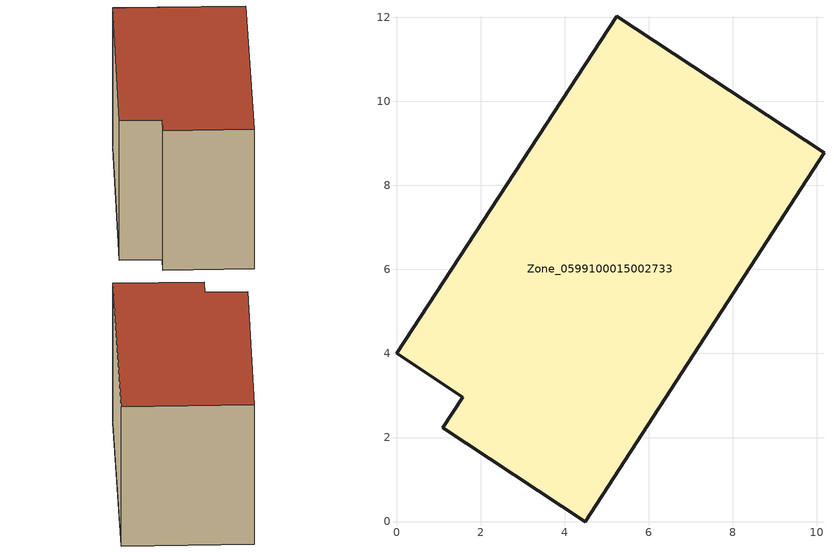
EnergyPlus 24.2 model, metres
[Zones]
Zone_0599100015002733
 floor ground (C_G): 5.25,12.02 10.17,8.78 4.49,0 1.1,2.23 1.58,2.96 0,4 z0.84
 wall outside (C_F): 10.17,8.78 5.25,12.02 0,4 1.58,2.96 1.1,2.23 4.49,0 10.17,8.78 z0.84:8.07
 roof outside (C_R): 4.49,0 10.17,8.78 5.25,12.02 0,4 1.58,2.96 1.1,2.23 z8.07
[BUILDING]
Pand.0599100015002733: North Axis=0; Terrain=City; Loads Convergence Tolerance Value=0.04; Temperature Convergence Tolerance Value=0.4; Solar Distribution=FullExterior; Maximum Number of Warmup Days=25; Minimum Number of Warmup Days=1
[Site:Location]
Rotterdam.The.Hague.AP_ZH_NLD Design_Conditions: Latitude=51.96; Longitude=4.45; Time Zone=1; Elevation=-4.5
[SITE:GROUNDTEMPERATURE:BUILDINGSURFACE]
18, 18, 18, 18, 18, 18, 18, 18, 18, 18, 18, 18
[MATERIAL] Thermal Absorptance=0.9; Solar Absorptance=0.7; Visible Absorptance=0.7
Name | Roughness | Thickness | Conductivity | Density | Specific Heat
G.TI.1965-1974 | MediumSmooth | 0.15 | 0.882353 | 540 | 1210
F.TI.1965-1974 | Rough | 0.3 | 0.697674 | 1920 | 840
R.TI.1965-1974 | MediumRough | 0.2 | 0.232558 | 1500 | 1000
[CONSTRUCTION]
C_G: G.TI.1965-1974
C_F: F.TI.1965-1974
C_R: R.TI.1965-1974
[ZONE]
Zone_0599100015002733: Type=1; Multiplier=1; Ceiling Height=Autocalculate; Volume=Autocalculate; Floor Area=autocalculate; Part of Total Floor Area=Yes
[ZONEINFILTRATION:DESIGNFLOWRATE]
Infil_Zone_0599100015002733: Zone or ZoneList or Space or SpaceList=Zone_0599100015002733; Schedule=AlwaysOn; Design Flow Rate Calculation Method=Flow/Area; Flow Rate per Floor Area=0.003; Constant Term Coefficient=1; Temperature Term Coefficient=0; Velocity Term Coefficient=0; Velocity Squared Term Coefficient=0
[HVACTEMPLATE:ZONE:IDEALLOADSAIRSYSTEM]
Zone_0599100015002733: Maximum Heating Supply Air Temperature=50; Minimum Cooling Supply Air Temperature=13; Maximum Heating Supply Air Humidity Ratio=0.0156; Minimum Cooling Supply Air Humidity Ratio=0.0077; Heating Limit=NoLimit; Cooling Limit=NoLimit; Dehumidification Control Type=ConstantSensibleHeatRatio; Cooling Sensible Heat Ratio=0.7; Dehumidification Setpoint=60; Humidification Control Type=None; Humidification Setpoint=30; Outdoor Air Method=None; Outdoor Air Flow Rate per Person=0.00944; Outdoor Air Flow Rate per Zone Floor Area=0; Outdoor Air Flow Rate per Zone=0; Demand Controlled Ventilation Type=None; Outdoor Air Economizer Type=NoEconomizer; Heat Recovery Type=None; Sensible Heat Recovery Effectiveness=0.7; Latent Heat Recovery Effectiveness=0.65
[ZONECONTROL:THERMOSTAT]
ThermostatControl_Zone_0599100015002733: Zone or ZoneList=Zone_0599100015002733; Control Type Schedule=DualSetpointControlType; Control 1=Thermostat_Zone_0599100015002733; Temperature Difference Between Cutout And Setpoint=0
[THERMOSTATSETPOINT:DUALSETPOINT]
Thermostat_Zone_0599100015002733: Heating Setpoint Temperature Schedule=HeatingSetpoint_Zone_0599100015002733; Cooling Setpoint Temperature Schedule=CoolingSetpoint_Zone_0599100015002733
[SCHEDULE:COMPACT]
HeatingSetpoint_Zone_0599100015002733: Through: 12/31, For: AllDays, Until: 24:00, 21
CoolingSetpoint_Zone_0599100015002733: Through: 12/31, For: AllDays, Until: 24:00, 24
DualSetpointControlType: Through: 12/31, For: AllDays, Until: 24:00, 4
AlwaysOn: Through: 12/31, For: AllDays, Until: 24:00, 1
